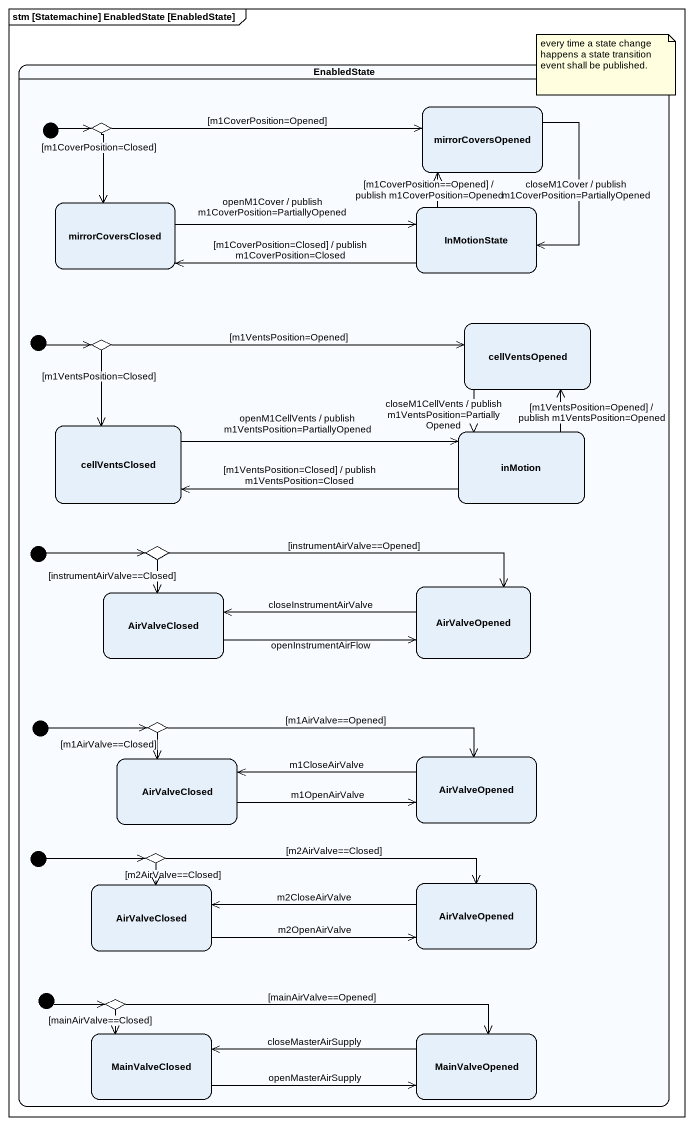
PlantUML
@startuml
mainframe stm [Statemachine] EnabledState [EnabledState]
hide empty description
state EnabledState {
  state initial1 <<start>>
  state choice1 <<choice>>
  state mirrorCoversOpened
  state mirrorCoversClosed
  state InMotionState
  state initial2 <<start>>
  state choice2 <<choice>>
  state cellVentsOpened
  state cellVentsClosed
  state inMotion
  state initial3 <<start>>
  state choice3 <<choice>>
  state AirValveOpened
  state AirValveClosed
  state initial4 <<start>>
  state choice4 <<choice>>
  state "AirValveClosed" as AirValveClosed_2
  state "AirValveOpened" as AirValveOpened_2
  state initial5 <<start>>
  state choice5 <<choice>>
  state "AirValveClosed" as AirValveClosed_3
  state "AirValveOpened" as AirValveOpened_3
  state initial6 <<start>>
  state choice6 <<choice>>
  state MainValveClosed
  state MainValveOpened
}
initial1 -right-> choice1
choice1 -right-> mirrorCoversOpened : [m1CoverPosition=Opened]
choice1 --> mirrorCoversClosed : [m1CoverPosition=Closed]
mirrorCoversOpened --> InMotionState : closeM1Cover / publish m1CoverPosition=PartiallyOpened
mirrorCoversClosed -right-> InMotionState : openM1Cover / publish m1CoverPosition=PartiallyOpened
InMotionState -up-> mirrorCoversOpened : [m1CoverPosition==Opened] / publish m1CoverPosition=Opened
InMotionState -left-> mirrorCoversClosed : [m1CoverPosition=Closed] / publish m1CoverPosition=Closed
initial2 -right-> choice2
choice2 -right-> cellVentsOpened : [m1VentsPosition=Opened]
choice2 --> cellVentsClosed : [m1VentsPosition=Closed]
cellVentsOpened --> inMotion : closeM1CellVents / publish m1VentsPosition=PartiallyOpened
cellVentsClosed -right-> inMotion : openM1CellVents / publish m1VentsPosition=PartiallyOpened
inMotion -up-> cellVentsOpened : [m1VentsPosition=Opened] / publish m1VentsPosition=Opened
inMotion -left-> cellVentsClosed : [m1VentsPosition=Closed] / publish m1VentsPosition=Closed
initial3 -right-> choice3
choice3 -right-> AirValveOpened : [instrumentAirValve==Opened]
choice3 --> AirValveClosed : [instrumentAirValve==Closed]
AirValveOpened -left-> AirValveClosed : closeInstrumentAirValve
AirValveClosed -right-> AirValveOpened : openInstrumentAirFlow
initial4 -right-> choice4
choice4 --> AirValveClosed_2 : [m1AirValve==Closed]
choice4 -right-> AirValveOpened_2 : [m1AirValve==Opened]
AirValveClosed_2 -right-> AirValveOpened_2 : m1OpenAirValve
AirValveOpened_2 -left-> AirValveClosed_2 : m1CloseAirValve
initial5 -right-> choice5
choice5 --> AirValveClosed_3 : [m2AirValve==Closed]
choice5 -right-> AirValveOpened_3 : [m2AirValve==Closed]
AirValveClosed_3 -right-> AirValveOpened_3 : m2OpenAirValve
AirValveOpened_3 -left-> AirValveClosed_3 : m2CloseAirValve
initial6 -right-> choice6
choice6 --> MainValveClosed : [mainAirValve==Closed]
choice6 -right-> MainValveOpened : [mainAirValve==Opened]
MainValveClosed -right-> MainValveOpened : openMasterAirSupply
MainValveOpened -left-> MainValveClosed : closeMasterAirSupply
note as N1
  every time a state change happens a state transition event shall be published.
end note
@enduml
